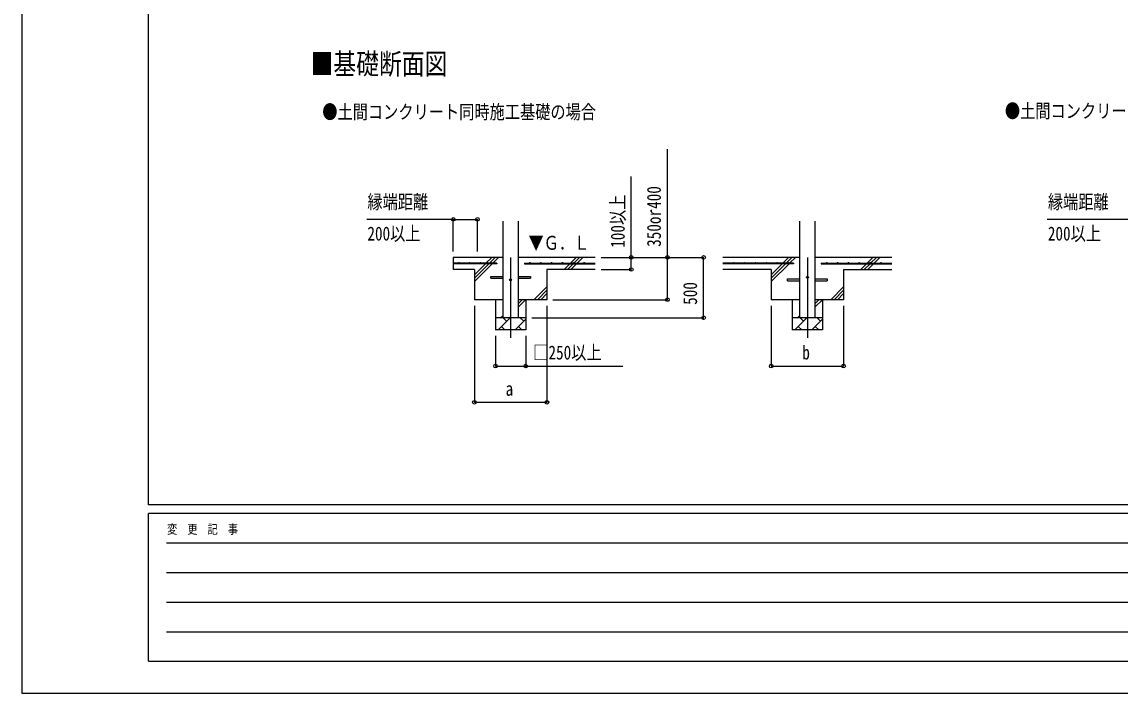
# Model space of a CAD drawing. Units: millimetres, scale not verified. Extents: x -14718 to 14718, y -10395 to 10395.
# Drawn here: x -14718 to -5616, y -10395 to -4838 of the extents above; entities that cross this region are included whole.
import ezdxf
from ezdxf.enums import TextEntityAlignment as Align

# ---------------------------------------------------------------- set-up
doc = ezdxf.new("R2010")
doc.units = ezdxf.units.MM
doc.header["$LTSCALE"] = 40
for name, color, linetype in [('0-2_USER1', 3, 'Continuous'), ('0-3_YKK_12', 2, 'Continuous'), ('0-4_YKK_13', 4, 'Continuous'), ('0-5_YKK_A1', 4, 'Continuous'), ('0-6_YKK_D', 6, 'Continuous'), ('0-7_YKK_ZWAK', 7, 'Continuous')]:
    doc.layers.add(name, color=color, linetype=linetype)
doc.styles.add('ＭＳ ゴシック', font='')
doc.styles.get('ＭＳ ゴシック').set_extended_font_data('MS Gothic')

msp = doc.modelspace()

# ---------------------------------------------------------------- linework, layer by layer
at = {"layer": '0-3_YKK_12'}
for p, q in [((-10667.43, -6787.5), (-10667.43, -7453.45)), ((-8207.43, -6787.5), (-8207.43, -7453.45))]:
    msp.add_line(p, q, dxfattribs=at)
at = {"layer": '0-4_YKK_13'}
for p, q in [((-10832.43, -6944.5), (-10729.93, -6944.5)), ((-10832.43, -6960.5), (-10832.43, -6944.5)), ((-10832.43, -6960.5), (-10729.93, -6960.5)), ((-10604.93, -6944.5), (-10502.43, -6944.5)), ((-10604.93, -6960.5), (-10502.43, -6960.5)), ((-10502.43, -6944.5), (-10502.43, -6960.5)), ((-8372.43, -6964.5), (-8269.93, -6964.5)), ((-8372.43, -6980.5), (-8372.43, -6964.5)), ((-8372.43, -6980.5), (-8269.93, -6980.5)), ((-8144.93, -6964.5), (-8042.43, -6964.5)), ((-8144.93, -6980.5), (-8042.43, -6980.5)), ((-8042.43, -6964.5), (-8042.43, -6980.5))]:
    msp.add_line(p, q, dxfattribs=at)
for centre in [(-10667.43, -6972.5), (-8207.43, -6952.5)]:
    msp.add_circle(centre, 8, dxfattribs=at)
at = {"layer": '0-5_YKK_A1'}
for p, q in [((-10729.93, -7287.5), (-10729.93, -6487.5)), ((-10604.93, -6487.5), (-10604.93, -7287.5)), ((-8269.93, -7287.5), (-8269.93, -6487.5)), ((-8144.93, -6487.5), (-8144.93, -7287.5)), ((-10729.93, -6787.5), (-11142.43, -6787.5)), ((-11142.43, -6787.5), (-11142.43, -6887.5)), ((-10871.5, -6835), (-10824, -6787.5)), ((-10843.21, -6835), (-10795.71, -6787.5)), ((-10814.93, -6835), (-10767.43, -6787.5)), ((-9967.43, -6787.5), (-10604.93, -6787.5)), ((-10171.5, -6835), (-10124, -6787.5)), ((-10143.21, -6835), (-10095.71, -6787.5)), ((-10114.93, -6835), (-10067.43, -6787.5)), ((-8269.93, -6787.5), (-8907.43, -6787.5)), ((-8411.5, -6835), (-8364, -6787.5)), ((-8383.21, -6835), (-8335.71, -6787.5)), ((-8354.93, -6835), (-8307.43, -6787.5)), ((-7507.43, -6787.5), (-8144.93, -6787.5)), ((-7711.5, -6835), (-7664, -6787.5)), ((-7683.21, -6835), (-7635.71, -6787.5)), ((-7654.93, -6835), (-7607.43, -6787.5)), ((-10782.43, -6835), (-11142.43, -6835)), ((-10782.43, -6840), (-11142.43, -6840)), ((-10967.43, -6887.5), (-11142.43, -6887.5)), ((-10967.43, -6987.5), (-10819.93, -6840)), ((-10967.43, -6930.93), (-10876.5, -6840)), ((-10967.43, -6959.22), (-10848.21, -6840)), ((-10967.43, -6887.5), (-10967.43, -7137.5)), ((-10782.43, -6835), (-10782.43, -6840)), ((-10552.43, -6835), (-9967.43, -6835)), ((-10552.43, -6835), (-10552.43, -6840)), ((-10552.43, -6840), (-9967.43, -6840)), ((-9967.43, -6887.5), (-10367.43, -6887.5)), ((-10367.43, -6887.5), (-10367.43, -7137.5)), ((-10224, -6887.5), (-10176.5, -6840)), ((-10195.71, -6887.5), (-10148.21, -6840)), ((-10167.43, -6887.5), (-10119.93, -6840)), ((-8322.43, -6835), (-8907.43, -6835)), ((-8322.43, -6840), (-8907.43, -6840)), ((-8507.43, -6887.5), (-8907.43, -6887.5)), ((-8507.43, -6987.5), (-8359.93, -6840)), ((-8507.43, -6930.93), (-8416.5, -6840)), ((-8507.43, -6959.22), (-8388.21, -6840)), ((-8507.43, -6887.5), (-8507.43, -7137.5)), ((-8322.43, -6835), (-8322.43, -6840)), ((-8092.43, -6835), (-7507.43, -6835)), ((-8092.43, -6835), (-8092.43, -6840)), ((-8092.43, -6840), (-7507.43, -6840)), ((-7907.43, -6887.5), (-7907.43, -7137.5)), ((-7907.43, -6887.5), (-7507.43, -6887.5)), ((-7764, -6887.5), (-7716.5, -6840)), ((-7735.71, -6887.5), (-7688.21, -6840)), ((-7707.43, -6887.5), (-7659.93, -6840)), ((-10474, -7137.5), (-10367.43, -7030.93)), ((-10445.71, -7137.5), (-10367.43, -7059.22)), ((-10417.43, -7137.5), (-10367.43, -7087.5)), ((-8014, -7137.5), (-7907.43, -7030.93)), ((-7985.71, -7137.5), (-7907.43, -7059.22)), ((-7957.43, -7137.5), (-7907.43, -7087.5)), ((-10729.93, -7137.5), (-10967.43, -7137.5)), ((-10792.43, -7137.5), (-10792.43, -7387.5)), ((-10604.93, -7199.17), (-10543.26, -7137.5)), ((-10604.93, -7170.88), (-10571.55, -7137.5)), ((-10367.43, -7137.5), (-10604.93, -7137.5)), ((-10542.43, -7137.5), (-10542.43, -7387.5)), ((-8269.93, -7137.5), (-8507.43, -7137.5)), ((-8332.43, -7137.5), (-8332.43, -7387.5)), ((-8144.93, -7199.17), (-8083.26, -7137.5)), ((-8144.93, -7170.88), (-8111.55, -7137.5)), ((-7907.43, -7137.5), (-8144.93, -7137.5)), ((-8082.43, -7137.5), (-8082.43, -7387.5)), ((-10749.83, -7287.5), (-10729.93, -7267.6)), ((-8289.83, -7287.5), (-8269.93, -7267.6)), ((-10542.43, -7287.5), (-10792.43, -7287.5)), ((-10771.69, -7387.5), (-10671.69, -7287.5)), ((-10743.14, -7358.95), (-10714.59, -7387.5)), ((-10700.25, -7316.05), (-10728.8, -7287.5)), ((-10630.27, -7387.5), (-10542.43, -7299.66)), ((-10601.72, -7358.95), (-10573.17, -7387.5)), ((-10558.83, -7316.05), (-10587.38, -7287.5)), ((-8082.43, -7287.5), (-8332.43, -7287.5)), ((-8311.69, -7387.5), (-8211.69, -7287.5)), ((-8283.14, -7358.95), (-8254.59, -7387.5)), ((-8240.25, -7316.05), (-8268.8, -7287.5)), ((-8170.27, -7387.5), (-8082.43, -7299.66)), ((-8141.72, -7358.95), (-8113.17, -7387.5)), ((-8098.83, -7316.05), (-8127.38, -7287.5)), ((-10542.43, -7387.5), (-10792.43, -7387.5)), ((-8082.43, -7387.5), (-8332.43, -7387.5))]:
    msp.add_line(p, q, dxfattribs=at)
for centre in [(-11097.43, -6832.5), (-11007.43, -6832.5), (-10917.43, -6832.5), (-10827.43, -6832.5), (-10507.43, -6832.5), (-10417.43, -6832.5), (-10327.43, -6832.5), (-10237.43, -6832.5), (-10147.43, -6832.5), (-10057.43, -6832.5), (-8817.43, -6832.5), (-8727.43, -6832.5), (-8637.43, -6832.5), (-8547.43, -6832.5), (-8457.43, -6832.5), (-8367.43, -6832.5), (-8047.43, -6832.5), (-7957.43, -6832.5), (-7867.43, -6832.5), (-7777.43, -6832.5), (-7687.43, -6832.5), (-7597.43, -6832.5)]:
    msp.add_circle(centre, 2.5, dxfattribs=at)
at = {"layer": '0-6_YKK_D'}
for p, q in [((-11142.43, -6472.24), (-11860.24, -6472.24)), ((-11142.43, -6737.5), (-11142.43, -6471.24)), ((-11142.43, -6472.24), (-10942.43, -6472.24)), ((-10942.43, -6737.5), (-10942.43, -6471.24)), ((-5502.43, -6472.24), (-6220.24, -6472.24)), ((-9917.43, -6787.5), (-9666.43, -6787.5)), ((-9917.43, -6787.5), (-9066.43, -6787.5)), ((-9917.43, -6787.5), (-9366.43, -6787.5)), ((-9067.43, -7287.5), (-9067.43, -6787.5)), ((-9917.43, -6887.5), (-9666.43, -6887.5)), ((-10967.43, -7187.5), (-10967.43, -7988.5)), ((-10366.43, -7187.5), (-10366.43, -7988.5)), ((-10317.43, -7137.5), (-9366.43, -7137.5)), ((-8507.43, -7187.5), (-8507.43, -7688.5)), ((-7907.43, -7187.5), (-7907.43, -7688.5)), ((-10492.43, -7287.5), (-9066.43, -7287.5)), ((-10792.43, -7437.5), (-10792.43, -7688.5)), ((-10542.43, -7437.5), (-10542.43, -7688.5)), ((-8507.43, -7687.5), (-7907.43, -7687.5)), ((-10967.43, -7987.5), (-10366.43, -7987.5))]:
    msp.add_line(p, q, dxfattribs=at)
for points in [[(-9367.43, -7137.5), (-9367.43, -6787.5), (-9367.43, -5890.4)], [(-9667.43, -6887.5), (-9667.43, -6787.5), (-9667.43, -6116.8)], [(-10792.43, -7687.5), (-10542.43, -7687.5), (-9737.33, -7687.5)]]:
    msp.add_lwpolyline(points, dxfattribs=at)
for centre in [(-11142.43, -6472.24), (-10942.43, -6472.24), (-9667.43, -6787.5), (-9367.43, -6787.5), (-9067.43, -6787.5), (-9667.43, -6887.5), (-9367.43, -7137.5), (-9067.43, -7287.5), (-10792.43, -7687.5), (-10542.43, -7687.5), (-8507.43, -7687.5), (-7907.43, -7687.5), (-10967.43, -7987.5), (-10366.43, -7987.5)]:
    msp.add_circle(centre, 14.88, dxfattribs=at)
at = {"layer": '0-7_YKK_ZWAK'}
for p, q in [((-13667.43, -8837.5), (-13667.43, 9712.5)), ((13632.57, -8837.5), (-13667.43, -8837.5)), ((-4567.43, -8907.5), (-13667.43, -8907.5)), ((-13667.43, -10132.5), (-13667.43, -8907.5)), ((-13518.68, -9152.5), (-4742.43, -9152.5)), ((-13518.68, -9397.5), (-4742.43, -9397.5)), ((-13518.68, -9642.5), (-4742.43, -9642.5)), ((-13518.68, -9887.5), (-4742.43, -9887.5)), ((-13667.43, -10132.5), (-4567.43, -10132.5))]:
    msp.add_line(p, q, dxfattribs=at)
msp.add_lwpolyline([(-14717.5, -10395), (14717.5, -10395), (14717.5, 10395), (-14717.5, 10395)], close=True, dxfattribs=at)

# ---------------------------------------------------------------- texts
at = {"layer": '0-2_USER1', "style": 'ＭＳ ゴシック', "width": 0.8}
for s, height, p in [('■基礎断面図', 173.2, (-12325.3, -5323.31)), ('●土間コンクリート同時施工基礎の場合', 115.5, (-12228.15, -5674.6)), ('●土間コンクリート考慮基礎の場合', 115.5, (-6570.41, -5667.07))]:
    msp.add_text(s, height=height, dxfattribs=at).set_placement(p, align=Align.BOTTOM_LEFT)
at = {"layer": '0-5_YKK_A1', "style": 'ＭＳ ゴシック', "width": 0.8}
msp.add_text('▼Ｇ．Ｌ', height=115.5, dxfattribs=at).set_placement((-10519.35, -6759.05), align=Align.BOTTOM_LEFT)
at = {"layer": '0-6_YKK_D', "style": 'ＭＳ ゴシック', "width": 0.8}
for s, p in [('縁端距離', (-11854.43, -6419.74)), ('縁端距離', (-6214.43, -6419.74)), ('200以上', (-11854.43, -6682.24)), ('200以上', (-6214.43, -6682.24)), ('□250以上', (-10479.73, -7667.5)), ('b', (-8249.43, -7667.5)), ('a', (-10708.93, -7967.5))]:
    msp.add_text(s, height=115.5, dxfattribs=at).set_placement(p, align=Align.BOTTOM_LEFT)
for s, p in [('100以上', (-9687.43, -6708)), ('350or400', (-9387.43, -6700)), ('500', (-9087.43, -7180.3))]:
    msp.add_text(s, height=115.5, rotation=90, dxfattribs=at).set_placement(p, align=Align.BOTTOM_LEFT)
at = {"layer": '0-7_YKK_ZWAK', "style": 'ＭＳ ゴシック', "width": 0.8}
msp.add_text('変  更  記  事', height=76.98, dxfattribs=at).set_placement((-13514.59, -9100), align=Align.BOTTOM_LEFT)

doc.saveas('drawing.dxf')
